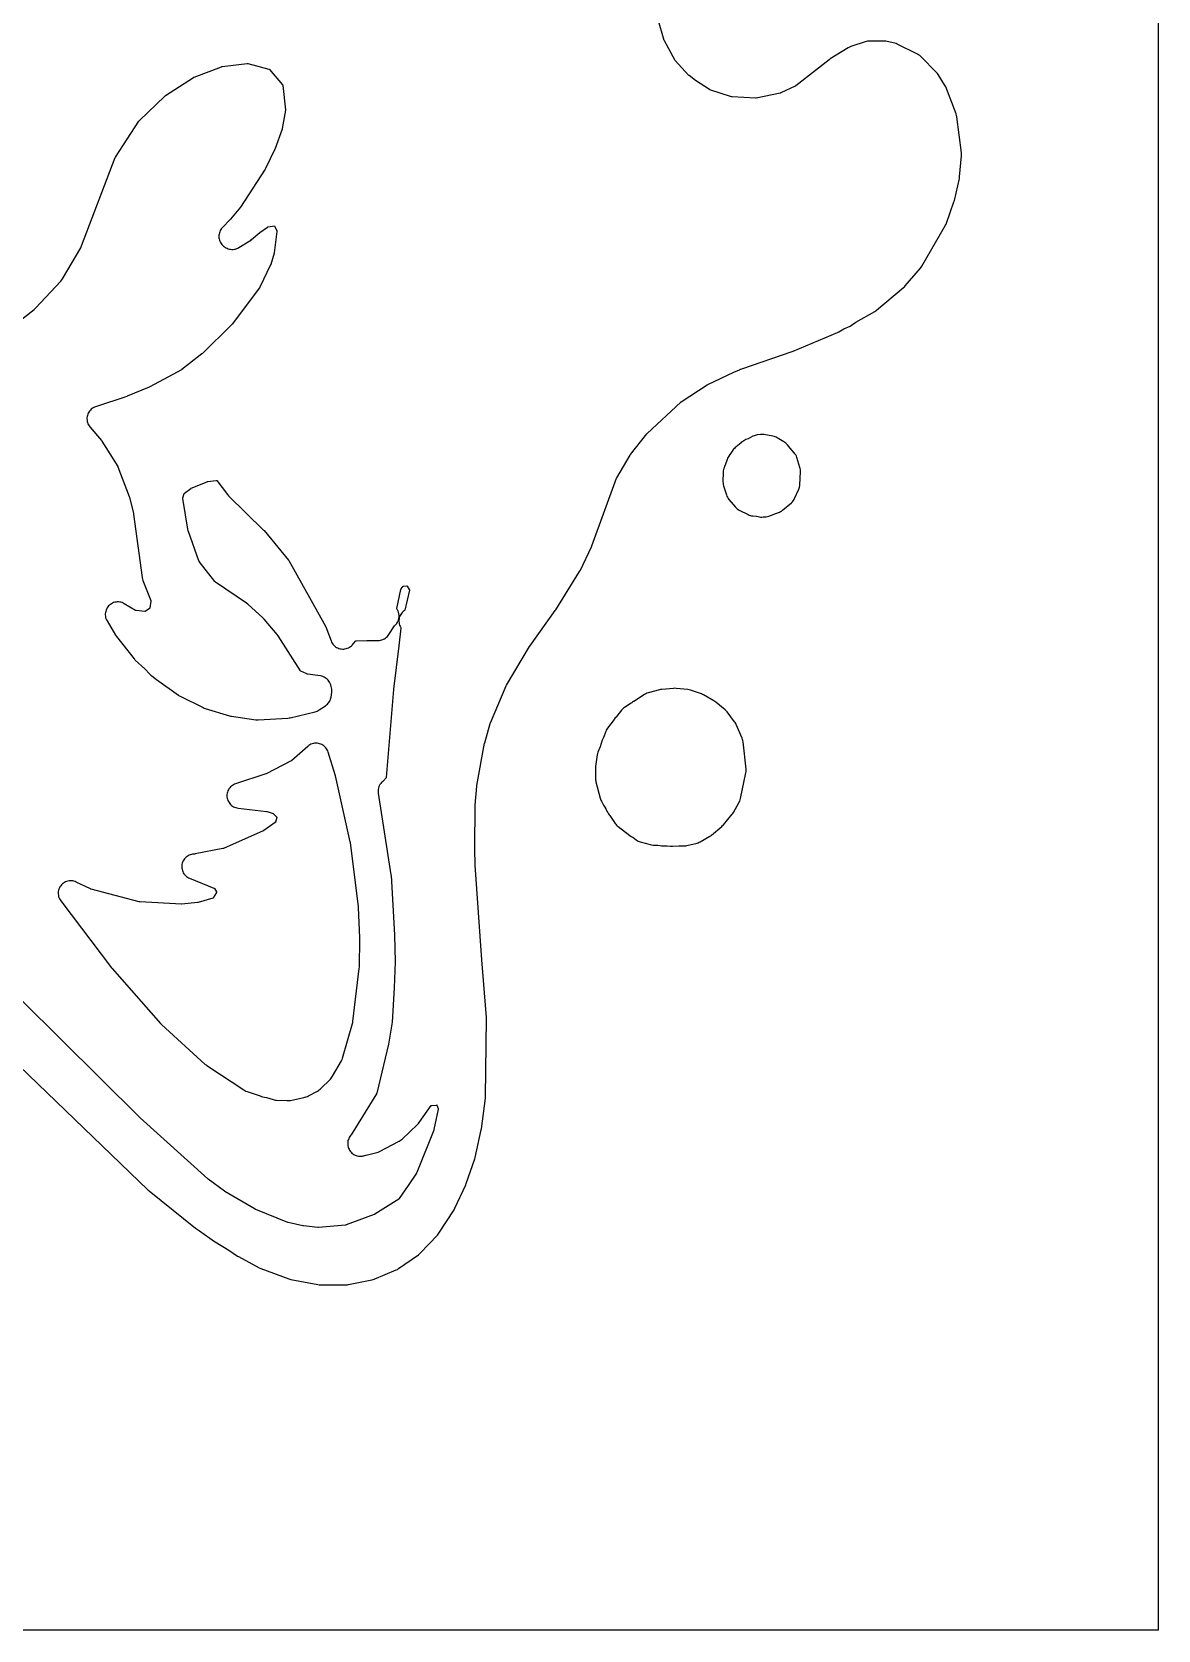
# Model space of a CAD drawing. Header units: millimetres. Extents: x 0 to 300, y 0 to 300.
# Drawn here: x 192.2 to 299.7, y 0 to 152.6 of the extents above; entities that cross this region are included whole.
import ezdxf

# ---------------------------------------------------------------- set-up
doc = ezdxf.new("R2010")
doc.units = ezdxf.units.MM
doc.layers.add('CUT', color=7, linetype='CONTINUOUS')

msp = doc.modelspace()

# ---------------------------------------------------------------- linework, layer by layer
at = {"layer": 'CUT'}
for points in [[(299.6689, 299.9986), (299.6703, 299.9705), (299.6703, 0.0295), (299.6689, 0.0014), (299.6408, 0), (150.7335, 0), (147.8556, 0), (0.0295, 0), (0.0014, 0.0014), (0, 0.0295), (0, 299.9705), (0.0014, 299.9986), (0.0295, 300), (149.1219, 300), (151.6802, 300), (299.6408, 300)], [(261.9351, 114.1455), (261.8195, 114.1487), (261.7041, 114.1407), (261.4137, 114.1066), (261.3069, 114.0891), (261.2021, 114.062), (261.1002, 114.0257), (261.002, 113.9803), (260.548, 113.7451), (260.3211, 113.6546), (260.2142, 113.6058), (260.1126, 113.5468), (260.0172, 113.4781), (259.8879, 113.3749), (259.8787, 113.3681), (259.8743, 113.3641), (259.3836, 112.9727), (259.3006, 112.9), (259.2247, 112.8201), (259.1564, 112.7335), (258.8887, 112.3598), (258.8853, 112.356), (258.8219, 112.2713), (258.8006, 112.237), (258.682, 112.0714), (258.6208, 111.977), (258.5688, 111.8773), (258.5263, 111.7731), (258.3336, 111.229), (258.2852, 111.1212), (258.2396, 111.0032), (258.2066, 110.8811), (258.1995, 110.8364), (258.188, 110.7976), (258.1651, 110.6722), (258.1556, 110.5451), (258.1356, 109.6169), (258.1399, 109.4862), (258.1584, 109.3568), (258.1909, 109.2301), (258.4616, 108.3719), (258.5035, 108.2592), (258.5565, 108.1512), (258.62, 108.0491), (258.6934, 107.9538), (259.3235, 107.2157), (259.405, 107.1293), (259.4946, 107.0513), (259.5915, 106.9826), (259.6948, 106.9238), (260.5327, 106.5002), (260.6383, 106.4531), (260.7479, 106.4164), (260.8605, 106.3904), (260.975, 106.3753), (261.3429, 106.3448), (261.5056, 106.301), (261.6204, 106.2761), (261.737, 106.2624), (261.8545, 106.2603), (261.9716, 106.2697), (262.0747, 106.2882), (262.1278, 106.2866), (262.2549, 106.2964), (262.3803, 106.3196), (262.5025, 106.356), (263.4413, 106.6907), (263.5419, 106.7318), (263.6384, 106.7818), (263.7299, 106.8404), (263.8158, 106.907), (264.6638, 107.6284), (264.7598, 107.7196), (264.8451, 107.8208), (264.9187, 107.9308), (264.9798, 108.0483), (265.3699, 108.9115), (265.4116, 109.0168), (265.4432, 109.1255), (265.4644, 109.2367), (265.4751, 109.3494), (265.5327, 110.5774), (265.5331, 110.6807), (265.5246, 110.7837), (265.5073, 110.8855), (265.4813, 110.9855), (265.1866, 111.9464), (265.1409, 112.0705), (265.0819, 112.1889), (265.0101, 112.3), (264.9266, 112.4026), (264.5411, 112.8259), (264.2815, 113.1606), (264.2086, 113.246), (264.1281, 113.3242), (264.0407, 113.3945), (263.947, 113.4563), (263.3182, 113.8307), (263.2217, 113.8823), (263.1209, 113.9249), (263.0167, 113.9582), (262.9098, 113.9818), (262.0498, 114.1313)], [(257.4586, 88.5978), (257.3696, 88.6656), (257.2747, 88.7248), (256.2756, 89.2853), (256.1773, 89.3347), (256.075, 89.3748), (255.0291, 89.7307), (254.9012, 89.7665), (254.7701, 89.7879), (253.6541, 89.9071), (253.5396, 89.9138), (253.425, 89.9096), (252.2838, 89.8126), (252.1734, 89.798), (252.0648, 89.7732), (250.986, 89.4741), (250.8703, 89.4356), (250.7591, 89.3855), (250.6536, 89.3245), (249.6342, 88.6632), (249.6078, 88.6499), (249.5126, 88.5963), (249.4226, 88.5343), (249.3772, 88.4965), (248.7382, 88.0819), (248.6299, 88.0028), (248.5312, 87.912), (248.4431, 87.8108), (248.0035, 87.2442), (247.9314, 87.1716), (247.8582, 87.0822), (247.7939, 86.9862), (247.761, 86.9316), (247.1191, 86.1042), (247.0502, 86.0055), (246.9915, 85.9004), (246.9436, 85.7899), (246.7284, 85.2159), (246.7221, 85.2054), (246.6615, 85.0912), (246.6135, 84.9712), (246.3995, 84.3386), (246.1987, 83.8031), (246.1593, 83.6773), (246.1339, 83.548), (245.9808, 82.4534), (245.9693, 82.2802), (245.9751, 81.2833), (245.9797, 81.185), (245.9924, 81.0874), (246.013, 80.9912), (246.4143, 79.4318), (246.4444, 79.3326), (246.483, 79.2364), (246.5298, 79.1438), (246.7401, 78.769), (246.7853, 78.664), (246.8501, 78.5497), (246.9526, 78.39), (246.9664, 78.3654), (247.0622, 78.1817), (247.129, 78.069), (247.1435, 78.0497), (247.2075, 77.9356), (247.2618, 77.8479), (247.3234, 77.7652), (247.4678, 77.5878), (247.8361, 77.0143), (247.8963, 76.929), (247.9636, 76.8493), (248.0376, 76.7757), (248.1177, 76.7089), (249.2494, 75.8448), (249.3671, 75.7655), (249.4934, 75.7007), (249.5285, 75.6852), (249.8583, 75.4441), (249.9477, 75.3847), (250.042, 75.3335), (250.1405, 75.2909), (250.2425, 75.2574), (251.1811, 74.9941), (251.3246, 74.9632), (251.4707, 74.95), (251.9061, 74.9375), (252.1248, 74.8929), (252.2663, 74.8728), (252.4091, 74.8695), (252.8126, 74.8845), (253.1164, 74.8493), (253.2205, 74.8418), (253.3248, 74.8434), (253.9366, 74.8793), (254.3711, 74.8668), (254.4795, 74.8686), (254.5874, 74.8802), (254.6937, 74.9014), (255.6657, 75.1419), (255.7722, 75.1735), (255.8753, 75.2149), (255.9741, 75.2656), (256.8711, 75.7796), (256.9622, 75.8374), (257.0478, 75.9031), (258.0249, 76.7265), (258.1034, 76.7989), (258.1753, 76.8781), (259.0088, 77.8831), (259.0712, 77.9654), (259.1264, 78.0527), (259.688, 79.033), (259.7449, 79.1458), (259.7896, 79.2639), (259.8217, 79.386), (260.328, 81.8294), (260.3471, 81.9539), (260.3529, 82.0798), (260.3456, 82.2056), (260.0566, 84.8011), (260.0378, 84.9176), (260.0076, 85.0318), (259.9664, 85.1424), (259.396, 86.4686), (259.3533, 86.5576), (259.3034, 86.6428), (259.2466, 86.7237), (258.5273, 87.6638), (258.4416, 87.764), (258.3453, 87.8541)], [(194.6864, 70.1605), (194.7102, 70.044), (194.7455, 69.9305), (194.7918, 69.821), (194.8487, 69.7166), (194.9157, 69.6184), (199.7613, 63.2158), (199.8181, 63.1463), (204.4281, 57.9186), (204.5207, 57.8246), (208.7149, 54.0096), (208.7856, 53.9501), (208.8607, 53.8963), (212.3926, 51.5618), (212.4895, 51.5041), (212.5912, 51.4558), (212.6971, 51.4173), (213.6681, 51.1145), (213.9531, 50.9891), (214.0706, 50.9446), (214.1921, 50.9126), (214.5631, 50.8354), (215.1849, 50.6416), (215.2937, 50.6132), (215.4046, 50.5951), (215.5168, 50.5874), (216.5421, 50.5658), (216.6107, 50.5682), (216.714, 50.5654), (216.8524, 50.5698), (216.9893, 50.59), (218.0053, 50.8005), (218.1199, 50.8302), (218.231, 50.871), (218.2655, 50.8877), (218.352, 50.9098), (218.463, 50.9501), (218.5694, 51.0011), (219.4135, 51.4576), (219.5085, 51.5149), (219.5979, 51.5806), (219.6808, 51.6544), (220.6577, 52.6081), (220.7331, 52.6887), (220.8007, 52.776), (220.8601, 52.8691), (221.704, 54.3384), (221.7681, 54.4673), (221.8163, 54.603), (222.7731, 57.9152), (222.7962, 58.0093), (222.8116, 58.1049), (223.4189, 63.1513), (223.4275, 63.2817), (223.4572, 66.0407), (223.4562, 66.1024), (223.3393, 68.9751), (223.3309, 69.0761), (222.5676, 75.1439), (222.5482, 75.2557), (221.1382, 81.5681), (221.1137, 81.6603), (220.4458, 83.8252), (220.4048, 83.9376), (220.3529, 84.0454), (220.2905, 84.1475), (220.2183, 84.2428), (220.1369, 84.3305), (220.0472, 84.4097), (219.9501, 84.4795), (219.8465, 84.5393), (219.7374, 84.5885), (219.624, 84.6266), (219.5074, 84.6532), (219.3887, 84.6681), (219.2691, 84.671), (219.1498, 84.6621), (219.032, 84.6413), (218.9168, 84.6089), (218.8055, 84.5652), (218.699, 84.5106), (218.5986, 84.4457), (218.505, 84.3711), (216.962, 83.0092), (216.9428, 82.9936), (216.9213, 82.9815), (214.5311, 81.7521), (214.5092, 81.7419), (214.4864, 81.7335), (211.6114, 80.8022), (211.5026, 80.761), (211.3983, 80.7095), (211.2995, 80.6481), (211.2071, 80.5775), (211.1219, 80.4982), (211.0449, 80.411), (210.9766, 80.3169), (210.9178, 80.2165), (210.869, 80.1109), (210.8306, 80.0011), (210.803, 79.8881), (210.7865, 79.7729), (210.7813, 79.6567), (210.7873, 79.5405), (210.8045, 79.4255), (210.8328, 79.3126), (210.8719, 79.2031), (210.9214, 79.0978), (210.9809, 78.9978), (211.0498, 78.9041), (211.1274, 78.8174), (211.213, 78.7387), (211.3059, 78.6687), (211.4051, 78.6079), (211.5098, 78.5571), (211.6188, 78.5166), (211.7313, 78.4869), (211.8461, 78.4682), (214.5647, 78.1601), (214.5957, 78.1549), (214.626, 78.1465), (215.1833, 77.9597), (215.2098, 77.9494), (215.2305, 77.9299), (215.5316, 77.6188), (215.5502, 77.5976), (215.5434, 77.5702), (215.4143, 77.1413), (215.4049, 77.1149), (215.3829, 77.0977), (214.2921, 76.3262), (214.2669, 76.3102), (214.2402, 76.2968), (210.4522, 74.623), (210.4206, 74.6111), (210.3878, 74.6029), (207.7385, 74.0938), (207.7161, 74.0903), (207.6936, 74.0886), (207.621, 74.0858), (207.5051, 74.0756), (207.3907, 74.0542), (207.2789, 74.0219), (207.1708, 73.9789), (207.0674, 73.9256), (206.9696, 73.8626), (206.8783, 73.7904), (206.7945, 73.7096), (206.7189, 73.6212), (206.6522, 73.5258), (206.5951, 73.4244), (206.5481, 73.318), (206.5116, 73.2075), (206.4859, 73.094), (206.4714, 72.9786), (206.4681, 72.8622), (206.4761, 72.7462), (206.4954, 72.6314), (206.5256, 72.519), (206.5666, 72.4101), (206.6179, 72.3057), (206.6791, 72.2067), (206.7496, 72.1142), (206.8288, 72.0289), (206.9158, 71.9516), (207.0099, 71.8832), (207.1102, 71.8242), (207.2157, 71.7751), (209.5342, 70.832), (209.561, 70.8195), (209.5786, 70.7957), (209.7918, 70.4738), (209.8059, 70.4502), (209.7928, 70.4261), (209.4758, 69.9027), (209.4605, 69.8799), (209.4346, 69.871), (208.0268, 69.4603), (208.0001, 69.4538), (207.973, 69.4498), (206.4816, 69.2998), (206.4586, 69.2983), (206.4357, 69.2987), (202.4583, 69.5105), (202.4278, 69.5137), (202.3977, 69.52), (197.8067, 70.7343), (197.7783, 70.7433), (197.751, 70.7551), (196.4026, 71.4191), (196.2935, 71.4663), (196.1802, 71.5024), (196.0639, 71.5272), (195.9458, 71.5403), (195.8269, 71.5417), (195.7084, 71.5313), (195.5916, 71.5092), (195.4775, 71.4757), (195.3673, 71.431), (195.2621, 71.3757), (195.1629, 71.3102), (195.0706, 71.2352), (194.9862, 71.1515), (194.9105, 71.0598), (194.8442, 70.9611), (194.7881, 70.8563), (194.7425, 70.7465), (194.7081, 70.6327), (194.6851, 70.516), (194.6738, 70.3977), (194.6742, 70.2788)]]:
    msp.add_lwpolyline(points, close=True, dxfattribs=at)
for points in [[(185.6529, 58.9362), (203.27, 42.0064), (203.3504, 41.9357), (207.7877, 38.3745), (207.8749, 38.3107), (208.1601, 38.1212), (209.6038, 37.0996), (209.6676, 37.0575), (210.9698, 36.2553), (211.7945, 35.7075), (211.8866, 35.6522), (213.8645, 34.5802), (214.0241, 34.5082), (216.689, 33.5336), (216.7805, 33.5042), (216.8741, 33.4822), (219.473, 32.9815), (219.5873, 32.9651), (219.7026, 32.9598), (222.1598, 32.9651), (222.2772, 32.9712), (222.3935, 32.9886), (224.6263, 33.437), (224.7413, 33.466), (224.8528, 33.5063), (226.9459, 34.381), (227.0634, 34.4378), (227.174, 34.507), (229.0606, 35.835), (229.1528, 35.9069), (229.2375, 35.9874), (230.8811, 37.7081), (230.9556, 37.7938), (231.0216, 37.8862), (232.4638, 40.1205), (232.5441, 40.266), (233.5866, 42.512), (233.6322, 42.6248), (234.4504, 44.9889), (234.4887, 45.1253), (235.0603, 47.7423), (235.0783, 47.8466), (235.454, 50.7939), (235.4636, 50.9316), (235.5509, 58.3607), (235.5475, 58.467), (235.1228, 63.9784), (234.4672, 73.0371), (234.4507, 74.5849), (234.4728, 78.75), (234.6242, 80.5611), (234.6321, 80.6198), (235.3763, 84.6591), (235.3896, 84.7157), (235.9173, 86.5574), (235.9419, 86.6267), (237.438, 90.1467), (237.4747, 90.2192), (239.67, 93.9013), (239.6968, 93.9423), (242.1285, 97.354), (242.1679, 97.413), (244.4519, 101.0551), (244.522, 101.1837), (245.5763, 103.4347), (245.6161, 103.5303), (247.9792, 109.9699), (247.9896, 109.9947), (248.0021, 110.0185), (249.2698, 112.1755), (249.3162, 112.2433), (250.8793, 114.2221), (250.8939, 114.2392), (250.9097, 114.2551), (254.1016, 117.2413), (254.1221, 117.2587), (254.144, 117.2743), (256.6288, 118.8744), (256.6941, 118.9109), (259.1713, 120.0991), (259.7229, 120.334), (259.7487, 120.345), (259.824, 120.377), (259.9479, 120.4298), (264.757, 122.0796), (264.8303, 122.1075), (269.0728, 123.8806), (269.2043, 123.9453), (269.685, 124.2193), (270.2638, 124.5033), (270.4095, 124.5879), (270.8152, 124.8635), (272.6245, 125.8948), (272.7154, 125.9521), (272.8008, 126.0174), (275.3865, 128.1835), (275.4601, 128.2505), (275.528, 128.3235), (276.9939, 130.0379), (277.0613, 130.1244), (277.1205, 130.2168), (279.3834, 134.1278), (279.4345, 134.2264), (279.4762, 134.3292), (280.1895, 136.3492), (280.2287, 136.4855), (280.7018, 138.5889), (280.7258, 138.7398), (280.9164, 140.7656), (280.9214, 140.9011), (280.9112, 141.0363), (280.4519, 144.4881), (280.4253, 144.6258), (280.3828, 144.7595), (279.3979, 147.328), (279.3507, 147.4353), (279.2931, 147.5375), (278.687, 148.5007), (278.6125, 148.6061), (278.5271, 148.7029), (277.0263, 150.2295), (276.9268, 150.32), (276.8178, 150.3988), (276.7006, 150.4649), (274.7809, 151.41), (274.6618, 151.4608), (274.538, 151.4985), (273.8211, 151.6752), (273.6787, 151.7013), (273.5343, 151.71), (272.1821, 151.7104), (272.0577, 151.7039), (271.9346, 151.6846), (271.8142, 151.6527), (270.3487, 151.1811), (270.212, 151.1276), (270.0828, 151.0579), (268.3786, 149.9986), (268.2726, 149.9245), (265.0915, 147.4357), (265.0635, 147.4162), (265.0334, 147.4), (263.6497, 146.757), (263.6175, 146.7443), (263.5841, 146.7353), (261.2992, 146.264), (261.274, 146.26), (261.2485, 146.2602), (259.0169, 146.3788), (258.9909, 146.3813), (258.9658, 146.3883), (256.8893, 147.0654), (256.8656, 147.0743), (256.8438, 147.0869), (255.5037, 147.9437), (254.8953, 148.4156), (254.8762, 148.4318), (254.8585, 148.4495), (253.5568, 149.8638), (252.5449, 151.7185), (252.5312, 151.7472), (252.5206, 151.7773), (251.9042, 153.8723)], [(185.6704, 120.8741), (192.3673, 126.0797), (192.4401, 126.1411), (192.5079, 126.2082), (194.9251, 128.7968), (195.0098, 128.8981), (195.0828, 129.008), (196.8231, 131.9711), (196.8701, 132.0594), (196.9096, 132.1513), (200.1229, 140.5804), (200.1358, 140.6096), (200.1519, 140.6373), (202.3855, 144.0597), (202.4055, 144.0868), (202.4284, 144.1115), (204.8678, 146.462), (204.8892, 146.4808), (204.9124, 146.4975), (207.591, 148.2366), (207.6184, 148.2524), (207.6474, 148.2652), (210.2628, 149.262), (210.297, 149.2728), (210.3323, 149.2793), (212.7077, 149.5748), (212.7364, 149.577), (212.7645, 149.5708), (214.783, 149.0271), (214.8111, 149.018), (214.8314, 148.9965), (216.0874, 147.5315), (216.1053, 147.5085), (216.1101, 147.4798), (216.3878, 145.1548), (216.3898, 145.1248), (216.3858, 145.0949), (216.0613, 143.3528), (216.0561, 143.3298), (216.049, 143.3073), (215.3915, 141.4587), (215.366, 141.3979), (214.4602, 139.5315), (214.4231, 139.4659), (212.0607, 135.8424), (211.1137, 134.6981), (211.0834, 134.6641), (210.3482, 133.9019), (210.2711, 133.8137), (210.2029, 133.7183), (210.1443, 133.6168), (210.096, 133.51), (210.0583, 133.399), (210.0315, 133.2849), (210.0161, 133.1687), (210.0121, 133.0516), (210.0195, 132.9346), (210.0383, 132.8189), (210.0682, 132.7056), (210.1091, 132.5957), (210.1606, 132.4904), (210.222, 132.3906), (210.2929, 132.2972), (210.3726, 132.2113), (210.4602, 132.1335), (210.5551, 132.0646), (210.6463, 132.0111), (210.6913, 131.9813), (210.796, 131.926), (210.9055, 131.8813), (211.019, 131.8476), (211.1353, 131.8252), (211.2531, 131.8144), (211.3715, 131.8153), (211.4892, 131.8278), (211.6051, 131.8518), (211.7181, 131.8872), (211.827, 131.9335), (211.9308, 131.9903), (212.9612, 132.6221), (213.0493, 132.6817), (213.1318, 132.7488), (213.9076, 133.4394), (214.6584, 133.9457), (214.6853, 133.9619), (214.716, 133.9689), (215.3301, 134.0744), (215.5442, 133.5938), (215.5541, 133.5686), (215.5518, 133.5416), (215.287, 131.4915), (215.2832, 131.4691), (215.2778, 131.4471), (214.9716, 130.3823), (214.9637, 130.3586), (214.9539, 130.3356), (213.9325, 128.2055), (213.9181, 128.179), (213.9011, 128.1542), (211.2666, 124.6783), (211.2105, 124.6143), (208.4505, 121.8838), (208.3992, 121.8385), (206.4845, 120.335), (206.4629, 120.3195), (206.44, 120.306), (203.4056, 118.6963), (203.3581, 118.6737), (201.2662, 117.789), (201.2214, 117.7721), (198.2381, 116.7824), (198.1292, 116.7403), (198.0248, 116.6877), (197.926, 116.6253), (197.8338, 116.5535), (197.749, 116.4731), (197.6724, 116.3849), (197.6048, 116.2896), (197.5467, 116.1882), (197.4988, 116.0816), (197.4615, 115.9708), (197.4351, 115.857), (197.42, 115.7411), (197.4161, 115.6244), (197.4237, 115.5077), (197.4425, 115.3924), (197.4725, 115.2795), (197.5133, 115.17), (197.5646, 115.065), (197.6259, 114.9655), (197.6965, 114.8724), (198.7945, 113.5631), (198.8429, 113.4965), (200.3506, 111.0942), (200.3647, 111.0691), (200.3764, 111.0428), (201.4586, 108.2347), (201.4819, 108.16), (201.8612, 106.5914), (201.8726, 106.5306), (202.6873, 100.4842), (202.7147, 100.3443), (202.7584, 100.2087), (203.5035, 98.2968), (203.5129, 98.2686), (203.5105, 98.2389), (203.4244, 97.5797), (203.4189, 97.5497), (203.3948, 97.5309), (202.9895, 97.2484), (202.9634, 97.2321), (202.9327, 97.2343), (202.11, 97.3348), (202.0795, 97.3402), (202.0521, 97.3546), (200.9832, 97.9924), (200.8797, 98.0475), (200.7713, 98.0922), (200.6591, 98.1262), (200.544, 98.149), (200.4273, 98.1605), (200.31, 98.1605), (200.1933, 98.1491), (200.0783, 98.1263), (199.966, 98.0925), (199.8576, 98.0478), (199.754, 97.9927), (199.6563, 97.9279), (199.5654, 97.8537), (199.4822, 97.7711), (199.4075, 97.6808), (199.3419, 97.5835), (199.2861, 97.4804), (199.2407, 97.3722), (199.206, 97.2602), (199.1824, 97.1453), (199.1702, 97.0287), (199.1694, 96.9114), (199.1801, 96.7946), (199.2021, 96.6794), (199.2352, 96.567), (199.2792, 96.4582), (199.3335, 96.3543), (200.1353, 94.9889), (200.2323, 94.8478), (201.9148, 92.7404), (201.973, 92.6727), (202.0362, 92.6096), (202.9527, 91.7588), (203.4143, 91.2603), (203.5012, 91.1756), (203.5961, 91.1), (203.886, 90.8924), (203.9365, 90.8456), (204.0595, 90.7457), (206.1601, 89.2586), (206.2367, 89.2087), (206.3169, 89.1647), (208.51, 88.0684), (208.6012, 88.0274), (208.6955, 87.9942), (211.02, 87.2831), (211.1119, 87.2589), (211.2055, 87.242), (213.5332, 86.9176), (213.6499, 86.9072), (213.767, 86.9081), (216.6086, 87.0695), (216.7141, 87.0802), (216.8182, 87.1002), (219.1987, 87.6664), (219.3034, 87.6963), (219.405, 87.7357), (219.5025, 87.7841), (219.5953, 87.8412), (220.2035, 88.2543), (220.2926, 88.3211), (220.3752, 88.3959), (220.4505, 88.4781), (220.5178, 88.5668), (220.5766, 88.6614), (220.6264, 88.7611), (220.6667, 88.865), (220.6973, 88.9721), (220.7177, 89.0816), (220.7838, 89.5571), (220.7948, 89.6889), (220.7912, 89.8212), (220.7731, 89.9522), (220.7406, 90.0804), (220.6852, 90.2577), (220.6426, 90.3728), (220.5885, 90.483), (220.5235, 90.587), (220.4481, 90.6839), (220.3632, 90.7726), (220.2698, 90.8521), (220.1686, 90.9217), (220.061, 90.9806), (219.9478, 91.0282), (219.8304, 91.0639), (219.7099, 91.0875), (218.4594, 91.2666), (218.4303, 91.2722), (218.4029, 91.2835), (217.8356, 91.5508), (217.8109, 91.5639), (217.7949, 91.5868), (215.6809, 94.9212), (215.5816, 95.0559), (214.3321, 96.5256), (214.2224, 96.6387), (212.7762, 97.9455), (212.645, 98.0485), (209.6828, 100.0564), (209.658, 100.0753), (209.6375, 100.0989), (208.1385, 102.0265), (208.1206, 102.0522), (208.1085, 102.0809), (207.0983, 104.8775), (207.0903, 104.903), (207.0847, 104.9291), (206.5557, 108.0463), (206.5522, 108.0768), (206.5611, 108.1061), (206.7038, 108.4984), (206.7147, 108.5244), (206.7363, 108.5426), (207.3351, 108.999), (207.3567, 109.014), (207.3805, 109.025), (208.8785, 109.6364), (208.9023, 109.6449), (208.9272, 109.6493), (209.7574, 109.7611), (209.7852, 109.7635), (209.8032, 109.7422), (210.8204, 108.4109), (210.9366, 108.2798), (214.2832, 105.0202), (214.3268, 104.9729), (216.6555, 102.1575), (216.6719, 102.1359), (216.6862, 102.1128), (220.1948, 95.8373), (220.2048, 95.8176), (220.2134, 95.7973), (220.7308, 94.4326), (220.7778, 94.3249), (220.8351, 94.2223), (220.9022, 94.1258), (220.9783, 94.0363), (221.0629, 93.9547), (221.155, 93.8818), (221.2539, 93.8182), (221.3584, 93.7646), (221.4678, 93.7215), (221.5808, 93.6893), (221.6964, 93.6683), (221.8135, 93.6587), (221.931, 93.6606), (222.0477, 93.674), (222.1626, 93.6987), (222.2745, 93.7346), (222.3824, 93.7812), (222.4852, 93.8381), (222.5819, 93.9049), (222.6716, 93.9807), (222.7535, 94.065), (222.8586, 94.1844), (222.8728, 94.2005), (223.0769, 94.4323), (223.096, 94.452), (223.1233, 94.4536), (224.1396, 94.4649), (225.2137, 94.4767), (225.333, 94.484), (225.451, 94.5031), (225.5666, 94.5339), (225.6785, 94.576), (225.7856, 94.6291), (225.8208, 94.6487), (225.9191, 94.71), (226.011, 94.7805), (226.0957, 94.8596), (226.1724, 94.9464), (226.2403, 95.0403), (226.7912, 95.884), (226.8077, 95.907), (226.836, 95.9335), (226.9176, 96.0183), (226.9177, 96.0184), (226.9419, 96.0491), (226.9905, 96.1106), (226.9906, 96.1107), (226.9907, 96.1108), (227.016, 96.1503), (227.054, 96.2096), (227.0541, 96.2098), (227.0542, 96.2099), (227.0771, 96.2547), (227.1076, 96.3143), (227.1077, 96.3146), (227.1078, 96.3148), (227.1268, 96.3633), (227.1506, 96.4238), (227.1507, 96.4241), (227.1508, 96.4245), (227.1653, 96.4756), (227.1827, 96.537), (227.1828, 96.5374), (227.1829, 96.5378), (227.1924, 96.5909), (227.2036, 96.6528), (227.2036, 96.6533), (227.2037, 96.6537), (227.208, 96.708), (227.213, 96.7701), (227.213, 96.7706), (227.213, 96.7711), (227.212, 96.826), (227.2109, 96.8877), (227.2108, 96.8883), (227.2108, 96.8889), (227.2044, 96.9437), (227.1973, 97.0045), (227.1971, 97.0052), (227.1971, 97.0058), (227.1852, 97.06), (227.1723, 97.1195), (227.1721, 97.1202), (227.1719, 97.1209), (227.1548, 97.1738), (227.1362, 97.2315), (227.1358, 97.2322), (227.1356, 97.233), (227.1133, 97.284), (227.0892, 97.3394), (227.0888, 97.3401), (227.0885, 97.3409), (227.0612, 97.3896), (227.032, 97.4421), (227.0315, 97.4429), (227.031, 97.4437), (226.9985, 97.4957), (227.0032, 97.5248), (227.3941, 99.3463), (227.4019, 99.3751), (227.4179, 99.4004), (227.5925, 99.6484), (227.6108, 99.6718), (227.6403, 99.6747), (227.6411, 99.6747), (227.9522, 99.6894), (227.9813, 99.6894), (227.997, 99.6649), (228.1865, 99.3348), (228.1992, 99.3102), (228.1942, 99.283), (227.7504, 97.3804), (227.7427, 97.3535), (227.7006, 97.3227), (227.6869, 97.3136), (227.5954, 97.2392), (227.5117, 97.1561), (227.4365, 97.0652), (227.3706, 96.9674), (227.3147, 96.8635), (227.2692, 96.7547), (227.2346, 96.642), (227.2112, 96.5264), (227.1993, 96.409), (227.199, 96.2911), (227.2103, 96.1737), (227.233, 96.0579), (227.267, 95.945), (227.3119, 95.8359), (227.3673, 95.7318), (227.3875, 95.698), (227.3855, 95.6683), (227.184, 93.9701), (226.694, 89.8402), (226.6897, 89.7983), (225.9914, 81.4098), (225.9879, 81.3828), (225.9708, 81.3616), (225.7019, 81.06), (225.6815, 81.0393), (225.6508, 81.0136), (225.6368, 81.0018), (225.6279, 80.995), (225.5382, 80.911), (225.4576, 80.8182), (225.3869, 80.7176), (225.3268, 80.6103), (225.278, 80.4974), (225.2411, 80.3802), (225.2163, 80.2598), (225.204, 80.1375), (225.2043, 80.0145), (225.2171, 79.8922), (226.4433, 72.0915), (226.4495, 72.0348), (226.7936, 66.3787), (226.8394, 63.7946), (226.7515, 61.3227), (226.5445, 58.0441), (226.2116, 55.935), (225.0758, 51.2493), (225.0669, 51.2194), (225.052, 51.1921), (222.6395, 47.2689), (222.623, 47.2449), (222.5915, 47.2073), (222.5214, 47.115), (222.4606, 47.0163), (222.4096, 46.9121), (222.3688, 46.8036), (222.3387, 46.6916), (222.3196, 46.5773), (222.3116, 46.4616), (222.3147, 46.3457), (222.3291, 46.2306), (222.3545, 46.1175), (222.3907, 46.0074), (222.4374, 45.9012), (222.494, 45.8001), (222.5602, 45.7049), (222.6353, 45.6165), (222.7185, 45.5358), (222.8091, 45.4635), (222.9063, 45.4002), (223.0092, 45.3467), (223.1167, 45.3033), (223.2279, 45.2705), (223.3418, 45.2486), (223.4572, 45.2378), (223.5732, 45.2382), (223.6885, 45.2497), (223.8022, 45.2724), (223.8598, 45.2868), (223.8635, 45.2877), (224.0289, 45.329), (224.0639, 45.3378), (225.0789, 45.5914), (225.2123, 45.6332), (225.3399, 45.6901), (227.2333, 46.6709), (227.3319, 46.7281), (227.4246, 46.7944), (227.5107, 46.8691), (228.9771, 48.2715), (229.055, 48.3533), (229.1249, 48.4422), (230.2851, 50.0695), (230.3029, 50.092), (230.3314, 50.0955), (230.7884, 50.1282), (230.8164, 50.1288), (230.8282, 50.1034), (230.9546, 49.7922), (230.9643, 49.7642), (230.9594, 49.7349), (230.5324, 47.787), (230.5263, 47.7636), (230.5183, 47.7408), (228.9054, 43.6714), (228.8916, 43.6415), (228.8746, 43.6133), (228.073, 42.4363), (227.2269, 41.1939), (227.2087, 41.1699), (227.1842, 41.1525), (224.9027, 39.6955), (224.8746, 39.6796), (224.845, 39.6669), (222.1515, 38.6755), (222.1262, 38.6675), (222.1, 38.664), (219.5094, 38.4391), (219.4807, 38.4379), (219.452, 38.4396), (218.0873, 38.5842), (218.0181, 38.5957), (216.6328, 38.9093), (216.6099, 38.9155), (216.5875, 38.9235), (213.5307, 40.1493), (213.5099, 40.1585), (213.49, 40.1693), (210.5924, 41.879), (210.5418, 41.9125), (208.9943, 43.0512), (208.9487, 43.0883), (202.4833, 48.9019), (202.462, 48.9221), (187.425, 63.8394)]]:
    msp.add_lwpolyline(points, dxfattribs=at)

doc.saveas('drawing.dxf')
